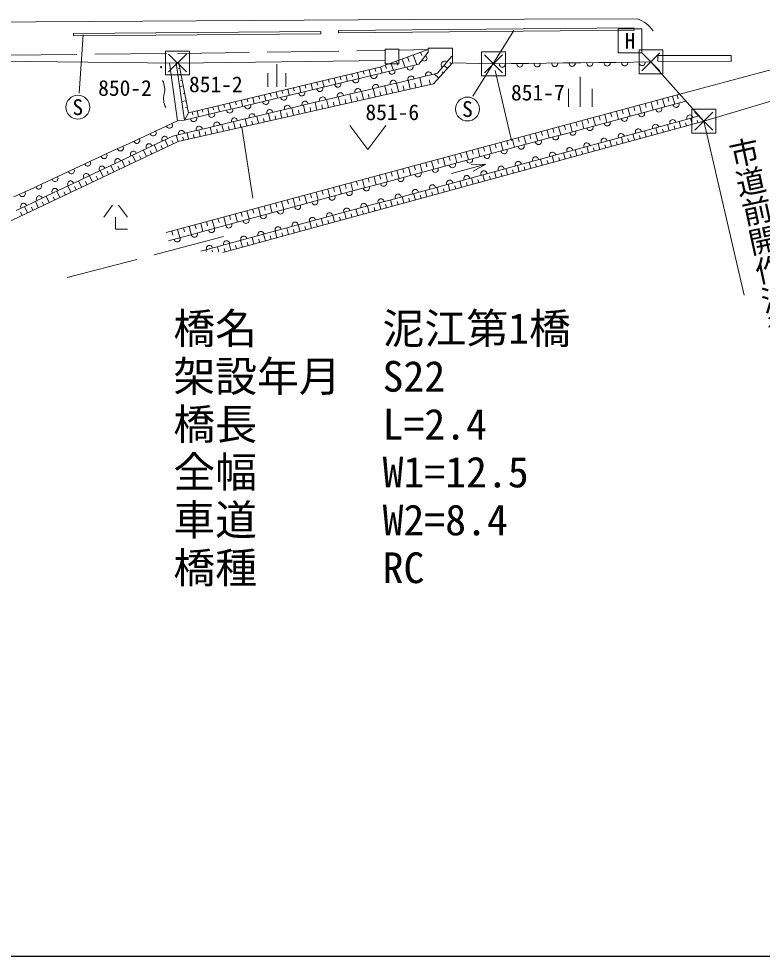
# Model space of a CAD drawing. Units: millimetres, scale not verified. Extents: x 40000 to 680000, y 20000 to 380000.
# Drawn here: x 294206 to 356389, y 205000 to 283349 of the extents above; entities that cross this region are included whole.
import ezdxf
from ezdxf.enums import TextEntityAlignment as Align

# ---------------------------------------------------------------- set-up
doc = ezdxf.new("R2010")
doc.units = ezdxf.units.MM
doc.header["$LTSCALE"] = 1000
doc.linetypes.add('DASHED', pattern=[7.5, 6, -1.5])
for name, color, linetype, lineweight in [('M-BGD', 7, 'Continuous', 13), ('M-BGD-EXST', 7, 'Continuous', 13), ('M-STR-HTXT', 7, 'Continuous', 13), ('M-STR-STRC', 7, 'Continuous', 13), ('M-TTL-BAND', 7, 'Continuous', 25)]:
    doc.layers.add(name, color=color, linetype=linetype, lineweight=lineweight)
doc.layers.add('M-BMK-HTXT', color=7, linetype='Continuous')
doc.styles.add('@ＭＳ ゴシック', font='')
doc.styles.add('ＭＳ ゴシック', font='')
doc.styles.get('@ＭＳ ゴシック').set_extended_font_data('@MS Gothic')
doc.styles.get('ＭＳ ゴシック').set_extended_font_data('MS Gothic')

msp = doc.modelspace()

# ---------------------------------------------------------------- linework, layer by layer
at = {"layer": 'M-BGD'}
for p, q in [((298793, 282113), (319470, 282288)), ((298793, 282113), (298795, 281913)), ((298795, 281913), (319472, 282088)), ((319470, 282288), (319472, 282088)), ((320949, 282376), (345660, 282602)), ((320949, 282376), (320950, 282176)), ((320950, 282176), (345662, 282402)), ((345660, 282602), (345662, 282402)), ((324410, 279311), (328434, 280769)), ((325998, 280796), (324848, 280796)), ((324848, 280796), (324848, 279576)), ((325998, 279576), (325998, 280796)), ((327669, 279543), (328434, 280567)), ((327914, 280277), (327817, 280545)), ((330469, 280891), (328434, 280891)), ((328434, 280891), (328434, 280567)), ((330482, 279663), (330469, 280891)), ((278051, 279940), (307479, 279649)), ((324848, 279848), (307479, 279649)), ((325792, 279812), (325912, 279482)), ((326262, 279982), (326521, 279269)), ((326732, 280152), (326871, 279769)), ((327203, 280323), (327500, 279503)), ((330432, 280213), (329229, 278789)), ((344154, 279706), (345617, 279723)), ((345617, 279723), (347080, 279741)), ((351494, 274799), (347080, 279741)), ((349498, 277033), (360467, 279973)), ((306805, 279656), (307472, 274818)), ((308072, 274867), (307359, 279651)), ((307685, 279204), (307559, 279180)), ((308396, 275473), (307600, 279651)), ((308396, 275473), (324410, 279311)), ((323025, 278979), (323087, 278722)), ((323512, 279096), (323635, 278581)), ((323998, 279212), (324060, 278954)), ((324451, 279326), (324599, 278811)), ((324654, 278824), (326161, 279183)), ((324848, 279576), (325998, 279576)), ((324852, 279471), (324952, 279195)), ((325322, 279642), (325542, 279035)), ((326161, 279183), (327669, 279543)), ((329628, 278926), (329725, 278837)), ((330058, 279200), (329786, 279449)), ((330395, 279568), (330252, 279700)), ((333915, 279584), (330482, 279663)), ((333915, 279584), (335378, 279602)), ((335378, 279602), (336841, 279619)), ((336841, 279619), (338303, 279636)), ((338303, 279636), (339766, 279654)), ((339766, 279654), (341229, 279671)), ((341229, 279671), (342691, 279688)), ((342691, 279688), (344154, 279706)), ((307779, 278713), (307507, 278661)), ((307873, 278221), (307727, 278194)), ((319622, 278164), (319744, 277652)), ((320108, 278280), (320169, 278024)), ((320594, 278397), (320717, 277884)), ((321081, 278513), (321142, 278257)), ((321567, 278630), (321690, 278116)), ((321639, 278104), (323147, 278464)), ((322053, 278746), (322115, 278489)), ((322539, 278863), (322662, 278348)), ((323147, 278464), (324654, 278824)), ((327753, 278440), (326277, 278090)), ((326935, 277480), (326770, 278207)), ((327910, 277701), (327743, 278438)), ((329229, 278789), (327753, 278440)), ((328543, 278234), (328632, 277864)), ((328967, 278727), (329324, 278400)), ((351494, 274799), (363860, 278458)), ((307966, 277730), (307654, 277671)), ((316704, 277464), (316826, 276956)), ((317117, 277025), (318624, 277385)), ((317191, 277581), (317252, 277326)), ((317677, 277697), (317799, 277188)), ((318163, 277814), (318224, 277559)), ((318624, 277385), (320132, 277745)), ((318649, 277930), (318772, 277420)), ((319136, 278047), (319197, 277792)), ((320132, 277745), (321639, 278104)), ((323325, 277391), (321849, 277041)), ((324801, 277741), (323325, 277391)), ((324009, 276818), (323851, 277515)), ((326277, 278090), (324801, 277741)), ((324984, 277039), (324824, 277746)), ((325472, 277149), (325391, 277505)), ((325959, 277259), (325797, 277976)), ((326447, 277370), (326365, 277731)), ((327422, 277590), (327340, 277956)), ((306524, 265485), (349498, 277033)), ((307946, 277079), (308085, 277105)), ((313301, 276649), (313361, 276396)), ((313787, 276765), (313908, 276260)), ((314102, 276306), (315609, 276666)), ((314273, 276882), (314334, 276629)), ((314760, 276998), (314881, 276492)), ((315246, 277115), (315306, 276861)), ((315609, 276666), (317117, 277025)), ((315732, 277231), (315854, 276724)), ((316218, 277348), (316279, 277094)), ((320373, 276692), (318897, 276342)), ((320107, 275936), (319958, 276593)), ((321849, 277041), (320373, 276692)), ((321082, 276156), (320931, 276824)), ((321570, 276266), (321494, 276603)), ((322058, 276377), (321905, 277054)), ((322546, 276487), (322468, 276828)), ((323033, 276597), (322878, 277285)), ((323521, 276708), (323443, 277054)), ((324496, 276928), (324417, 277280)), ((348051, 276644), (348229, 275982)), ((348566, 276435), (348479, 276759)), ((349070, 276209), (348893, 276870)), ((349345, 276659), (349262, 276969)), ((307839, 276431), (308201, 276500)), ((308160, 275935), (308303, 275962)), ((310133, 275359), (310012, 275860)), ((310501, 275742), (310448, 275965)), ((310870, 276066), (310990, 275563)), ((311087, 275587), (312594, 275946)), ((311356, 276182), (311416, 275931)), ((311842, 276299), (311963, 275796)), ((312328, 276415), (312389, 276164)), ((312594, 275946), (314102, 276306)), ((312815, 276532), (312935, 276028)), ((317421, 275992), (315946, 275643)), ((317181, 275274), (317039, 275902)), ((318897, 276342), (317421, 275992)), ((318156, 275494), (318012, 276132)), ((318644, 275605), (318571, 275926)), ((319132, 275715), (318985, 276363)), ((319619, 275825), (319546, 276152)), ((320595, 276046), (320520, 276377)), ((345154, 275865), (345332, 275202)), ((345637, 275995), (345726, 275663)), ((346120, 276125), (346298, 275462)), ((346602, 276254), (346691, 275923)), ((347010, 275654), (348448, 276041)), ((347085, 276384), (347263, 275722)), ((347568, 276514), (347657, 276183)), ((348448, 276041), (350008, 276462)), ((308396, 275473), (308072, 274867)), ((308072, 274867), (309579, 275227)), ((308769, 275310), (308712, 275549)), ((309236, 275145), (309116, 275646)), ((309611, 275534), (309559, 275752)), ((309579, 275227), (311087, 275587)), ((314470, 275293), (312994, 274944)), ((314255, 274612), (314120, 275210)), ((315946, 275643), (314470, 275293)), ((314743, 274722), (314674, 275024)), ((315230, 274832), (315093, 275441)), ((315718, 274943), (315649, 275249)), ((316206, 275053), (316066, 275671)), ((316693, 275163), (316623, 275475)), ((317669, 275384), (317597, 275701)), ((342257, 275087), (342435, 274422)), ((342739, 275216), (342829, 274884)), ((343222, 275346), (343401, 274682)), ((343705, 275476), (343794, 275144)), ((344133, 274879), (345571, 275266)), ((344188, 275606), (344366, 274942)), ((344671, 275735), (344760, 275404)), ((345571, 275266), (347010, 275654)), ((349629, 274820), (351115, 275223)), ((350530, 274535), (350395, 275028)), ((306105, 274182), (307472, 274818)), ((307472, 274818), (308072, 274867)), ((310042, 274244), (308566, 273895)), ((311518, 274594), (310042, 274244)), ((310354, 273729), (310227, 274288)), ((311329, 273950), (311200, 274519)), ((351494, 274799), (311267, 263819)), ((312994, 274944), (311518, 274594)), ((311817, 274060), (311752, 274347)), ((312304, 274171), (312173, 274749)), ((312792, 274281), (312726, 274573)), ((313280, 274391), (313146, 274980)), ((313767, 274502), (313700, 274798)), ((339359, 274308), (339539, 273641)), ((339842, 274438), (339932, 274105)), ((340325, 274568), (340504, 273901)), ((340808, 274697), (340897, 274364)), ((341256, 274104), (342694, 274491)), ((341291, 274827), (341470, 274161)), ((341774, 274957), (341863, 274624)), ((342694, 274491), (344133, 274879)), ((348194, 274431), (346759, 274042)), ((347635, 273745), (347500, 274243)), ((349629, 274820), (348194, 274431)), ((348600, 274009), (348465, 274504)), ((349082, 274140), (349015, 274388)), ((349565, 274272), (349430, 274766)), ((350047, 274404), (349980, 274650)), ((350932, 274877), (350991, 274661)), ((351494, 274799), (354884, 260253)), ((303372, 272909), (304739, 273546)), ((304739, 273546), (306105, 274182)), ((307090, 273545), (305779, 272923)), ((308566, 273895), (307090, 273545)), ((307542, 273094), (307367, 273611)), ((307995, 273196), (307929, 273459)), ((308403, 273288), (308281, 273827)), ((308890, 273398), (308829, 273670)), ((309378, 273509), (309254, 274058)), ((309866, 273619), (309803, 273896)), ((310841, 273840), (310777, 274122)), ((336462, 273530), (336642, 272861)), ((336945, 273659), (337035, 273325)), ((337428, 273789), (337607, 273121)), ((337911, 273919), (338000, 273585)), ((338379, 273329), (339817, 273716)), ((338394, 274049), (338573, 273381)), ((338876, 274178), (338966, 273845)), ((339817, 273716), (341256, 274104)), ((345324, 273652), (343888, 273263)), ((344741, 272956), (344604, 273457)), ((346759, 274042), (345324, 273652)), ((345706, 273219), (345569, 273719)), ((346188, 273351), (346120, 273600)), ((346671, 273482), (346535, 273981)), ((347153, 273614), (347085, 273863)), ((348118, 273877), (348050, 274125)), ((302005, 272273), (303372, 272909)), ((305779, 272923), (304468, 272301)), ((305788, 272265), (305532, 272806)), ((306240, 272478), (306112, 272749)), ((306692, 272692), (306436, 273235)), ((307144, 272905), (307016, 273177)), ((333565, 272751), (333745, 272080)), ((334048, 272881), (334138, 272546)), ((334531, 273011), (334711, 272341)), ((335014, 273140), (335103, 272805)), ((335496, 273270), (335676, 272601)), ((335502, 272554), (336940, 272941)), ((335979, 273400), (336069, 273065)), ((336940, 272941), (338379, 273329)), ((342453, 272873), (341018, 272484)), ((341847, 272166), (341709, 272672)), ((343888, 273263), (342453, 272873)), ((342812, 272429), (342674, 272933)), ((343294, 272561), (343225, 272812)), ((343777, 272692), (343639, 273195)), ((344259, 272824), (344190, 273075)), ((345224, 273087), (345155, 273338)), ((300638, 271637), (302005, 272273)), ((304468, 272301), (303157, 271679)), ((303980, 271410), (303725, 271949)), ((304432, 271624), (304304, 271893)), ((304884, 271837), (304629, 272377)), ((305336, 272051), (305208, 272321)), ((330668, 271972), (330848, 271300)), ((331151, 272102), (331241, 271766)), ((331633, 272232), (331814, 271560)), ((332116, 272362), (332207, 272026)), ((332599, 272491), (332780, 271820)), ((332625, 271779), (334063, 272166)), ((333082, 272621), (333172, 272286)), ((334063, 272166), (335502, 272554)), ((339583, 272095), (338148, 271705)), ((338953, 271376), (338814, 271886)), ((341018, 272484), (339583, 272095)), ((339918, 271639), (339779, 272148)), ((340400, 271771), (340331, 272025)), ((340882, 271902), (340744, 272410)), ((341365, 272034), (341296, 272287)), ((342329, 272297), (342261, 272550)), ((299271, 271000), (300638, 271637)), ((303157, 271679), (301845, 271057)), ((302172, 270556), (301918, 271092)), ((303076, 270983), (302822, 271520)), ((303528, 271196), (303401, 271466)), ((327770, 271194), (327952, 270520)), ((328253, 271324), (328344, 270987)), ((328736, 271453), (328917, 270780)), ((329219, 271583), (329310, 271247)), ((329702, 271713), (329883, 271040)), ((329748, 271004), (331186, 271391)), ((330185, 271843), (330275, 271506)), ((333283, 271202), (330386, 270423)), ((331186, 271391), (332625, 271779)), ((333283, 271202), (332046, 271180)), ((333283, 271202), (332202, 270601)), ((336712, 271316), (335277, 270927)), ((336059, 270586), (335918, 271101)), ((338148, 271705), (336712, 271316)), ((337024, 270849), (336883, 271362)), ((337506, 270981), (337436, 271237)), ((337988, 271112), (337849, 271624)), ((338471, 271244), (338401, 271500)), ((339435, 271507), (339366, 271762)), ((296537, 269728), (297904, 270364)), ((297904, 270364), (299271, 271000)), ((300534, 270435), (299223, 269813)), ((301845, 271057), (300534, 270435)), ((301267, 270128), (301015, 270663)), ((301720, 270342), (301593, 270610)), ((302624, 270769), (302497, 271038)), ((324873, 270415), (325055, 269739)), ((325356, 270545), (325447, 270207)), ((325839, 270675), (326021, 269999)), ((326322, 270805), (326413, 270467)), ((326805, 270934), (326986, 270260)), ((326871, 270229), (328309, 270616)), ((327288, 271064), (327378, 270727)), ((328309, 270616), (329748, 271004)), ((333842, 270537), (332407, 270148)), ((333165, 269796), (333023, 270315)), ((335277, 270927), (333842, 270537)), ((334129, 270059), (333988, 270577)), ((334612, 270191), (334541, 270449)), ((335094, 270323), (334953, 270839)), ((335576, 270454), (335506, 270712)), ((336541, 270718), (336471, 270975)), ((295171, 269091), (296537, 269728)), ((299223, 269813), (297912, 269191)), ((299459, 269274), (299208, 269806)), ((299911, 269487), (299785, 269754)), ((300363, 269701), (300111, 270234)), ((300815, 269915), (300689, 270182)), ((321976, 269637), (322158, 268959)), ((322459, 269767), (322550, 269428)), ((322942, 269896), (323124, 269219)), ((323425, 270026), (323516, 269688)), ((323908, 270156), (324089, 269479)), ((323994, 269453), (325433, 269841)), ((324390, 270286), (324481, 269947)), ((325433, 269841), (326871, 270229)), ((330972, 269759), (329536, 269369)), ((330271, 269006), (330128, 269530)), ((332407, 270148), (330972, 269759)), ((331235, 269269), (331093, 269791)), ((331718, 269401), (331646, 269662)), ((332200, 269533), (332058, 270053)), ((332682, 269664), (332611, 269924)), ((333647, 269928), (333576, 270187)), ((293804, 268455), (295171, 269091)), ((297912, 269191), (296601, 268569)), ((297651, 268419), (297401, 268949)), ((298103, 268633), (297978, 268898)), ((298555, 268847), (298304, 269377)), ((299007, 269060), (298882, 269326)), ((319079, 268858), (319261, 268178)), ((319562, 268988), (319653, 268648)), ((320045, 269118), (320227, 268439)), ((320527, 269248), (320619, 268908)), ((321010, 269377), (321193, 268699)), ((321117, 268678), (322556, 269066)), ((321493, 269507), (321584, 269168)), ((322556, 269066), (323994, 269453)), ((328101, 268980), (326666, 268590)), ((327376, 268216), (327232, 268744)), ((329536, 269369), (328101, 268980)), ((328341, 268479), (328197, 269006)), ((328823, 268611), (328752, 268874)), ((329306, 268743), (329163, 269268)), ((329788, 268874), (329717, 269137)), ((330753, 269138), (330682, 269399)), ((296601, 268569), (295289, 267947)), ((295843, 267565), (295594, 268091)), ((296295, 267779), (296170, 268042)), ((296747, 267992), (296497, 268520)), ((297199, 268206), (297074, 268470)), ((316182, 268080), (316365, 267398)), ((316664, 268210), (316756, 267869)), ((317147, 268339), (317330, 267658)), ((317630, 268469), (317722, 268129)), ((318113, 268599), (318296, 267918)), ((318240, 267903), (319679, 268291)), ((318596, 268729), (318687, 268388)), ((319679, 268291), (321117, 268678)), ((325231, 268201), (323796, 267812)), ((324482, 267426), (324337, 267958)), ((326666, 268590), (325231, 268201)), ((325447, 267690), (325302, 268220)), ((325929, 267821), (325857, 268086)), ((326412, 267953), (326267, 268482)), ((326894, 268085), (326822, 268349)), ((327859, 268348), (327787, 268611)), ((295289, 267947), (293978, 267325)), ((294486, 266924), (294363, 267186)), ((294939, 267138), (294690, 267663)), ((295391, 267351), (295266, 267614)), ((312802, 267171), (312893, 266830)), ((313284, 267301), (313468, 266618)), ((313767, 267431), (313859, 267089)), ((314250, 267561), (314434, 266878)), ((314733, 267690), (314825, 267349)), ((315216, 267820), (315399, 267138)), ((315363, 267128), (316802, 267516)), ((315699, 267950), (315790, 267609)), ((316802, 267516), (318240, 267903)), ((322361, 267422), (320925, 267033)), ((321588, 266636), (321442, 267173)), ((323796, 267812), (322361, 267422)), ((322553, 266900), (322407, 267435)), ((323035, 267031), (322962, 267299)), ((323518, 267163), (323372, 267697)), ((324000, 267295), (323927, 267561)), ((324965, 267558), (324892, 267824)), ((309904, 266393), (309996, 266050)), ((310387, 266523), (310571, 265837)), ((310870, 266652), (310962, 266310)), ((311353, 266782), (311537, 266097)), ((311836, 266912), (311928, 266570)), ((312319, 267042), (312502, 266358)), ((312486, 266353), (313925, 266741)), ((313925, 266741), (315363, 267128)), ((319490, 266644), (318055, 266254)), ((320925, 267033), (319490, 266644)), ((319659, 266110), (319511, 266649)), ((320141, 266241), (320067, 266511)), ((320623, 266373), (320477, 266911)), ((321106, 266505), (321032, 266773)), ((322070, 266768), (321997, 267036)), ((307007, 265614), (307099, 265271)), ((307490, 265744), (307675, 265057)), ((307973, 265874), (308065, 265530)), ((308456, 266004), (308640, 265317)), ((308939, 266133), (309031, 265790)), ((309421, 266263), (309606, 265577)), ((309609, 265578), (311048, 265966)), ((311048, 265966), (312486, 266353)), ((316620, 265865), (315185, 265475)), ((316765, 265320), (316616, 265864)), ((318055, 266254), (316620, 265865)), ((317247, 265452), (317173, 265723)), ((317729, 265583), (317581, 266126)), ((318212, 265715), (318138, 265986)), ((318694, 265847), (318546, 266387)), ((319176, 265978), (319103, 266248)), ((306732, 264803), (308171, 265191)), ((308171, 265191), (309609, 265578)), ((313749, 265086), (312314, 264697)), ((313870, 264530), (313721, 265078)), ((315185, 265475), (313749, 265086)), ((314353, 264662), (314278, 264935)), ((314835, 264793), (314686, 265340)), ((315317, 264925), (315243, 265198)), ((315800, 265057), (315651, 265602)), ((316282, 265188), (316208, 265461)), ((310879, 264307), (309444, 263918)), ((310950, 263836), (310825, 264293)), ((312314, 264697), (310879, 264307)), ((311459, 263872), (311383, 264148)), ((311941, 264003), (311791, 264555)), ((312423, 264135), (312348, 264410)), ((312906, 264267), (312756, 264816)), ((313388, 264398), (313313, 264673)), ((309898, 263893), (309860, 264031)), ((310424, 263865), (310383, 264013))]:
    msp.add_line(p, q, dxfattribs=at)
at = {"layer": 'M-BGD', "linetype": 'DASHED'}
for p, q in [((325998, 280723), (328434, 280769)), ((335422, 273182), (333915, 279584)), ((312854, 274295), (313920, 267451)), ((311326, 265143), (297287, 261453))]:
    msp.add_line(p, q, dxfattribs=at)
msp.add_lwpolyline([(278067, 280161), (307481, 280453), (324848, 280697)], dxfattribs=at)
at = {"layer": 'M-BGD'}
msp.add_lwpolyline([(289436, 264538), (307542, 273094), (328885, 277921), (330482, 279663)], dxfattribs=at)
msp.add_circle((306114, 279307), 50, dxfattribs=at)
for centre, radius, start, end in [((328125, 280042), 234, 216.79865, 69.63879), ((329839, 279494), 311, 51.79061, 227.77306), ((344886, 279664), 249, 168.87894, 12.4818), ((346349, 279681), 249, 168.87968, 12.48108), ((325417, 278966), 261, 184.87457, 21.96427), ((326924, 279325), 261, 184.87581, 21.96354), ((334647, 279542), 249, 168.87868, 12.4797), ((336110, 279559), 249, 168.87781, 12.48295), ((337573, 279577), 249, 168.88083, 12.47991), ((339035, 279594), 249, 168.88081, 12.47993), ((340498, 279611), 249, 168.88081, 12.47993), ((341961, 279629), 249, 168.87756, 12.48086), ((343423, 279646), 249, 168.8787, 12.47968), ((304774, 277454), 1640, 346.31726, 26.54571), ((322402, 278246), 261, 184.8764, 21.96244), ((323909, 278606), 261, 184.87623, 21.96528), ((325529, 277958), 256, 3.56179, 203.09018), ((327005, 278307), 256, 3.56362, 203.08835), ((328481, 278657), 256, 3.56406, 203.09011), ((319387, 277527), 261, 184.8764, 21.96244), ((320894, 277887), 261, 184.87398, 21.96538), ((322577, 277258), 256, 3.56179, 203.09018), ((324053, 277608), 256, 3.56406, 203.09011), ((307960, 276678), 1639, 166.31658, 206.54752), ((316372, 276808), 261, 184.87457, 21.96427), ((317879, 277167), 261, 184.87581, 21.96354), ((319625, 276559), 256, 3.56362, 203.08835), ((321101, 276909), 256, 3.56406, 203.09011), ((311850, 275729), 261, 184.87398, 21.96538), ((313357, 276088), 261, 184.8764, 21.96244), ((314865, 276448), 261, 184.87581, 21.96354), ((316674, 275860), 256, 3.56406, 203.09011), ((318149, 276210), 256, 3.56179, 203.09018), ((347741, 275802), 253, 184.30353, 25.85273), ((349180, 276190), 253, 184.30402, 25.85224), ((308835, 275009), 261, 184.87581, 21.96354), ((310342, 275369), 261, 184.8764, 21.96244), ((312246, 274811), 256, 3.56179, 203.09018), ((313722, 275161), 256, 3.56406, 203.09011), ((315198, 275510), 256, 3.56179, 203.09018), ((344864, 275027), 253, 184.3017, 25.85233), ((346303, 275415), 253, 184.30402, 25.85224), ((350334, 275061), 252, 4.30281, 206.05516), ((306808, 274460), 255, 194.86453, 35.06237), ((309294, 274112), 256, 3.56406, 203.09011), ((310770, 274462), 256, 3.56406, 203.09011), ((341987, 274252), 253, 184.3017, 25.85233), ((343426, 274639), 253, 184.30122, 25.85282), ((347464, 274282), 252, 4.30408, 206.0545), ((348899, 274672), 252, 4.30178, 206.0568), ((305441, 273823), 255, 194.86359, 35.06427), ((306412, 273282), 248, 13.13645, 217.62373), ((307818, 273762), 256, 3.56179, 203.09018), ((339110, 273477), 253, 184.30402, 25.85224), ((340549, 273864), 253, 184.30457, 25.85109), ((344593, 273504), 252, 4.30178, 206.0568), ((346029, 273893), 252, 4.30281, 206.05516), ((302707, 272551), 255, 194.86373, 35.06206), ((304074, 273187), 255, 194.86203, 35.06377), ((305101, 272660), 248, 13.13645, 217.62373), ((336233, 272702), 253, 184.30353, 25.85273), ((337672, 273089), 253, 184.30402, 25.85224), ((341723, 272725), 252, 4.30281, 206.05516), ((343158, 273114), 252, 4.30359, 206.05499), ((301340, 271914), 255, 194.86439, 35.06347), ((303790, 272038), 248, 13.13645, 217.62373), ((333356, 271927), 253, 184.3017, 25.85233), ((334795, 272314), 253, 184.30402, 25.85224), ((338853, 271946), 252, 4.30359, 206.05499), ((340288, 272335), 252, 4.30281, 206.05516), ((299973, 271278), 255, 194.86359, 35.06427), ((302479, 271415), 248, 13.13659, 217.62257), ((330479, 271152), 253, 184.30221, 25.85405), ((331918, 271539), 253, 184.30122, 25.85282), ((335982, 271167), 252, 4.30281, 206.05516), ((337418, 271557), 252, 4.30281, 206.05516), ((298607, 270642), 255, 194.86439, 35.06347), ((299856, 270171), 248, 13.13645, 217.62373), ((301167, 270793), 248, 13.13659, 217.62257), ((327603, 270377), 253, 184.30353, 25.85273), ((329041, 270764), 253, 184.30457, 25.85109), ((333112, 270389), 252, 4.30281, 206.05516), ((334547, 270778), 252, 4.30359, 206.05499), ((297240, 270005), 255, 194.86373, 35.06206), ((298545, 269549), 248, 13.13645, 217.62373), ((324726, 269602), 253, 184.30353, 25.85273), ((326164, 269989), 253, 184.30402, 25.85224), ((330242, 269610), 252, 4.30178, 206.0568), ((331677, 269999), 252, 4.30281, 206.05516), ((294506, 268733), 255, 194.86359, 35.06427), ((295873, 269369), 255, 194.86373, 35.06206), ((297234, 268927), 248, 13.13645, 217.62373), ((321849, 268827), 253, 184.3017, 25.85233), ((323287, 269214), 253, 184.3017, 25.85233), ((327371, 268831), 252, 4.30281, 206.05516), ((328806, 269220), 252, 4.30281, 206.05516), ((295922, 268305), 248, 13.13645, 217.62373), ((318972, 268051), 253, 184.30402, 25.85224), ((320410, 268439), 253, 184.30122, 25.85282), ((324501, 268052), 252, 4.30227, 206.05631), ((325936, 268442), 252, 4.30178, 206.0568), ((294611, 267683), 248, 13.13659, 217.62257), ((316095, 267276), 253, 184.30353, 25.85273), ((317533, 267664), 253, 184.30402, 25.85224), ((321630, 267274), 252, 4.30178, 206.0568), ((323066, 267663), 252, 4.30281, 206.05516), ((313218, 266501), 253, 184.30457, 25.85109), ((314656, 266889), 253, 184.30402, 25.85224), ((318760, 266495), 252, 4.30281, 206.05516), ((320195, 266884), 252, 4.30178, 206.0568), ((310341, 265726), 253, 184.3017, 25.85233), ((311779, 266114), 253, 184.3017, 25.85233), ((315890, 265716), 252, 4.30178, 206.0568), ((317325, 266105), 252, 4.30281, 206.05516), ((307464, 264951), 253, 184.30402, 25.85224), ((308902, 265339), 253, 184.30122, 25.85282), ((313019, 264937), 252, 4.30281, 206.05516), ((314455, 265327), 252, 4.30281, 206.05516), ((310149, 264159), 252, 4.30281, 206.05516), ((311584, 264548), 252, 4.30178, 206.0568)]:
    msp.add_arc(centre, radius, start, end, dxfattribs=at)
at = {"layer": 'M-BGD-EXST'}
for p, q in [((335602, 282368), (332173, 276875)), ((299588, 282014), (299261, 277136)), ((346330, 278991), (347830, 280491)), ((346330, 280491), (347830, 278991)), ((306729, 278899), (308229, 280399)), ((306729, 280399), (308229, 278899)), ((333165, 278834), (334665, 280334)), ((333165, 280334), (334665, 278834)), ((315794, 279547), (315794, 277672)), ((315044, 278797), (315044, 277672)), ((316544, 278797), (316544, 277672)), ((341172, 278501), (341172, 276001)), ((340172, 277501), (340172, 276001)), ((342172, 277501), (342172, 276001)), ((350744, 274049), (352244, 275549)), ((350744, 275549), (352244, 274049)), ((321896, 274414), (323396, 272414)), ((323396, 272414), (324896, 274414)), ((302059, 267767), (301309, 266767)), ((302559, 267767), (303309, 266767)), ((302309, 265767), (302309, 266767)), ((303309, 265767), (302309, 265767))]:
    msp.add_line(p, q, dxfattribs=at)
for points in [[(344330, 280509), (346330, 280509), (346330, 282509), (344330, 282509)], [(306479, 278649), (308479, 278649), (308479, 280649), (306479, 280649)], [(332915, 278584), (334915, 278584), (334915, 280584), (332915, 280584)], [(346080, 278741), (348080, 278741), (348080, 280741), (346080, 280741)], [(350494, 273799), (352494, 273799), (352494, 275799), (350494, 275799)]]:
    msp.add_lwpolyline(points, close=True, dxfattribs=at)
for centre in [(299145, 275960), (331734, 275804)]:
    msp.add_circle(centre, 1000, dxfattribs=at)
at = {"layer": 'M-STR-STRC'}
for p, q in [((347644, 280286), (347643, 279806)), ((347643, 279806), (353793, 279790)), ((353794, 280270), (347644, 280286)), ((353793, 279790), (353794, 280270))]:
    msp.add_line(p, q, dxfattribs=at)
msp.add_lwpolyline([(72136, 282419), (144550, 282668), (181758, 282592), (187695, 282504), (198226, 282558), (233117, 282703), (248091, 282926), (253794, 282824), (277587, 282972), (327046, 283291), (345951, 283349)], dxfattribs=at)
msp.add_arc((344948, 280707), 2826, 35.3456, 69.2072, dxfattribs=at)
at = {"layer": 'M-TTL-BAND'}
msp.add_line((40000, 205000), (579000, 205000), dxfattribs=at)

# ---------------------------------------------------------------- texts
at = {"layer": 'M-BGD-EXST', "style": 'ＭＳ ゴシック'}
for s, p in [('H', (345330, 281509)), ('S', (299145, 275960)), ('S', (331734, 275804))]:
    msp.add_text(s, height=1320, dxfattribs=at).set_placement(p, align=Align.MIDDLE_CENTER)
at = {"layer": 'M-BMK-HTXT', "style": 'ＭＳ ゴシック'}
for s, p in [('850-2', (303093, 277564)), ('851-2', (310689, 277873)), ('851-7', (337618, 277179)), ('851-6', (325446, 275539))]:
    msp.add_text(s, height=1320, dxfattribs=at).set_placement(p, align=Align.MIDDLE_CENTER)
at = {"layer": 'M-BMK-HTXT', "style": '@ＭＳ ゴシック'}
msp.add_text('市道前開作泥江線', height=1833, rotation=282.256, dxfattribs=at).set_placement((353162, 273093), align=Align.BOTTOM_LEFT)
at = {"layer": 'M-STR-HTXT', "style": 'ＭＳ ゴシック'}
for s, p in [('橋名\u3000\u3000\u3000泥江第1橋', (307135, 258749)), ('架設年月\u3000S22', (307135, 254749)), ('橋長\u3000\u3000\u3000L=2.4', (307135, 250749)), ('全幅\u3000\u3000\u3000W1=12.5', (307135, 246749)), ('車道\u3000\u3000\u3000W2=8.4', (307135, 242749)), ('橋種\u3000\u3000\u3000RC', (307135, 238749))]:
    msp.add_text(s, height=2566, dxfattribs=at).set_placement(p, align=Align.TOP_LEFT)

doc.saveas('drawing.dxf')
